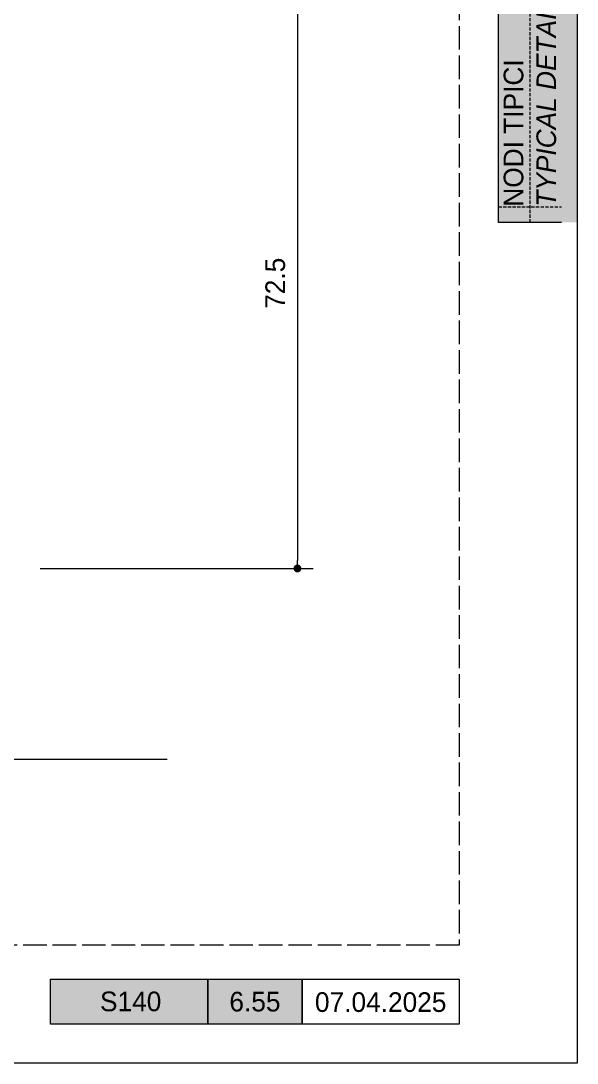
# Model space of a CAD drawing. Header units: millimetres. Extents: x -576 to 4430, y -1196 to 2690.
# Drawn here: x 1179.2 to 1250, y -1191 to -1058.3 of the extents above; entities that cross this region are included whole.
import ezdxf
from ezdxf.enums import TextEntityAlignment as Align

# ---------------------------------------------------------------- set-up
doc = ezdxf.new("R2010")
doc.units = ezdxf.units.MM
doc.header["$LTSCALE"] = 0.25
doc.header["$MEASUREMENT"] = 0
for name, pattern in [('ACAD_ISO02W100', [15, 12, -3]), ('DOT2', [0.125, 0, -0.125]), ('HIDDEN', [9.525, 6.35, -3.175])]:
    doc.linetypes.add(name, pattern=pattern)
doc.layers.get('0').update_dxf_attribs({"lineweight": 5})
doc.layers.get('Defpoints').update_dxf_attribs({"lineweight": 5})
for name, color, linetype, lineweight in [('01_Dimension', 251, 'Continuous', 9), ('01_External Border', 150, 'Continuous', 20), ('01_Text', 40, 'Continuous', 25)]:
    doc.layers.add(name, color=color, linetype=linetype, lineweight=lineweight)
doc.layers.add('01_Fill Border Grey', color=7, linetype='Continuous', true_color=0x555655)
doc.layers.add('01_Fill Border Red', color=7, linetype='Continuous', lineweight=20, true_color=0xe2001a)
doc.layers.add('01_Text [White]', color=7, linetype='Continuous', lineweight=25, true_color=0xffffff)
doc.layers.add('02_Block Frame', color=7, linetype='Continuous', lineweight=5, true_color=0xe2001a, plot=False)
doc.layers.add('02_Layout Grid', color=252, linetype='DOT2', lineweight=5, plot=False, transparency=0.5)
doc.styles.add('ALUK Main&Secondary Titles', font='GOTHIC.TTF')
doc.styles.add('Aluk Text', font='GOTHIC.TTF')
doc.dimstyles.new('ALUK Manual 1-1', dxfattribs={"dimtxt": 2.5, "dimasz": 1, "dimexe": 2, "dimexo": 4, "dimgap": 1.5, "dimtad": 3, "dimdec": 1, "dimdsep": 46, "dimtxsty": 'Aluk Text', "dimblk": 'DOT', "dimcen": 0, "dimclrd": 256, "dimclre": 256, "dimclrt": 2, "dimaunit": 1, "dimadec": 0, "dimazin": 0, "dimtfac": 0.7, "dimtdec": 1, "dimtmove": 0, "dimatfit": 3, "dimldrblk": 'DOT', "dimfxl": 1, "dimtolj": 2, "dimlwd": -1, "dimlwe": -1, "dimarcsym": 0})

# ---------------------------------------------------------------- blocks, each defined once
blk = doc.blocks.new('serie_')
at = {"layer": '01_Text [White]', "color": 7, "true_color": 0xffffff, "insert": (10, -2.87), "char_height": 2.5, "attachment_point": 5, "style": 'ALUK Main&Secondary Titles'}
blk.add_mtext_dynamic_manual_height_columns('S140', width=20, gutter_width=12.5, heights=[0], dxfattribs=at)
blk = doc.blocks.new('_Dot')
at = {"color": 0, "linetype": 'ByBlock', "lineweight": -2}
blk.add_line((-0.5, 0), (-1, 0), dxfattribs=at)
at = {"color": 0, "linetype": 'ByBlock', "const_width": 0.5}
blk.add_lwpolyline([(-0.25, 0, 1), (0.25, 0, 1)], format="xyb", close=True, dxfattribs=at)
blk = doc.blocks.new('*D321')
at = {"layer": '01_Dimension', "ltscale": 0.25, "transparency": 16777216}
for p, q in [((1133.57, -1138.86), (1133.57, -1154.36)), ((1197.84, -1152.36), (1134.57, -1152.36))]:
    blk.add_line(p, q, dxfattribs=at)
at = {"layer": 'Defpoints', "color": 0, "ltscale": 0.25, "transparency": 16777216}
for p in [(1133.57, -1134.86), (1133.57, -1152.36), (1197.84, -1152.36)]:
    blk.add_point(p, dxfattribs=at)
at = {"layer": '01_Dimension', "ltscale": 0.25, "transparency": 16777216, "rotation": 180}
blk.add_blockref('_Dot', (1133.57, -1152.36), dxfattribs=at)
at = {"layer": '01_Dimension', "color": 2, "ltscale": 0.25, "transparency": 16777216, "insert": (1166.2, -1149.41), "char_height": 2.5, "attachment_point": 5, "style": 'Aluk Text'}
blk.add_mtext('\\A2;L/2', dxfattribs=at)
blk = doc.blocks.new('_None')
blk = doc.blocks.new('*D324')
at = {"layer": '01_Dimension', "ltscale": 0.25, "transparency": 16777216}
for p, q in [((1181.67, -1055.44), (1216.4, -1055.44)), ((1214.4, -1056.44), (1214.4, -1127.04)), ((1181.67, -1128.04), (1216.4, -1128.04))]:
    blk.add_line(p, q, dxfattribs=at)
at = {"layer": 'Defpoints', "color": 0, "ltscale": 0.25, "transparency": 16777216}
for p in [(1177.67, -1055.44), (1177.67, -1128.04), (1214.4, -1128.04)]:
    blk.add_point(p, dxfattribs=at)
at = {"layer": '01_Dimension', "ltscale": 0.25, "transparency": 16777216}
for p, rotation in [((1214.4, -1055.44), 90), ((1214.4, -1128.04), 270)]:
    blk.add_blockref('_Dot', p, dxfattribs=dict(at, rotation=rotation))
at = {"layer": '01_Dimension', "color": 2, "ltscale": 0.25, "transparency": 16777216, "insert": (1211.59, -1091.74), "char_height": 2.5, "attachment_point": 5, "rotation": 90, "style": 'Aluk Text'}
blk.add_mtext('\\A2;72.5', dxfattribs=at)
blk = doc.blocks.new('PAGE dispari')
at = {"layer": '01_Fill Border Red', "ltscale": 0.25}
h = blk.add_hatch(color=256, dxfattribs=at)
h.dxf.hatch_style = 1
h.paths.add_polyline_path([(200, 107), (200, 297), (210, 297), (210, 107)])
at = {"layer": '02_Block Frame'}
for p, q in [((200, 107), (200, 297)), ((208, 107), (200, 107))]:
    blk.add_line(p, q, dxfattribs=at)
blk.add_lwpolyline([(0, 0), (0, 297), (210, 297), (210, 0)], close=True, dxfattribs=at)
at = {"layer": '02_Block Frame', "linetype": 'ACAD_ISO02W100'}
blk.add_lwpolyline([(18, 15), (18, 282), (195, 282), (195, 15)], close=True, dxfattribs=at)
at = {"layer": '02_Layout Grid', "linetype": 'HIDDEN', "ltscale": 0.25}
for p, q in [((204, 107), (204, 297)), ((200, 109), (208, 109))]:
    blk.add_line(p, q, dxfattribs=at)
at = {"layer": '01_Text [White]', "color": 7, "true_color": 0xffffff, "insert": (204, 109), "char_height": 2.5, "attachment_point": 4, "rotation": 90, "style": 'ALUK Main&Secondary Titles'}
blk.add_mtext_dynamic_manual_height_columns('NODI TIPICI\\P{\\fCentury Gothic|b0|i1|c0|p34;TYPICAL DETAIL}', width=120.6297, gutter_width=15, heights=[0], dxfattribs=at)

msp = doc.modelspace()

# ---------------------------------------------------------------- hatches: boundary and pattern name
at = {"layer": '01_Fill Border Grey', "ltscale": 0.25}
h = msp.add_hatch(color=256, dxfattribs=at)
h.dxf.hatch_style = 1
h.paths.add_polyline_path([(1215, -1186.035), (1183, -1186.035), (1183, -1180.29), (1215, -1180.29)])

# ---------------------------------------------------------------- linework, layer by layer
at = {"layer": '01_External Border'}
for points in [[(1203, -1186.035), (1183, -1186.035), (1183, -1180.29), (1203, -1180.29)], [(1215, -1186.035), (1203, -1186.035), (1203, -1180.29), (1215, -1180.29)], [(1235, -1186.035), (1215, -1186.035), (1215, -1180.29), (1235, -1180.29)]]:
    msp.add_lwpolyline(points, close=True, dxfattribs=at)

# ---------------------------------------------------------------- block references
msp.add_blockref('PAGE dispari', (1040, -1191))
at = {"layer": '01_Text [White]', "color": 7, "true_color": 0xffffff}
msp.add_blockref('serie_', (1183.182, -1180.29), dxfattribs=at)

# ---------------------------------------------------------------- texts
at = {"layer": '01_Text', "style": 'ALUK Main&Secondary Titles'}
msp.add_attdef('07.04.2025', text='', height=2.5, dxfattribs=at).set_placement((1225, -1183.229), align=Align.MIDDLE)
at = {"layer": '01_Text [White]', "color": 7, "ltscale": 0.25, "true_color": 0xffffff, "style": 'Aluk Text'}
msp.add_attdef('6.55', text='', height=2.5, dxfattribs=at).set_placement((1209, -1183.165), align=Align.MIDDLE)

# ---------------------------------------------------------------- dimensions: what is measured, and where the dimension line sits
at = {"layer": '01_Dimension', "ltscale": 0.25}
dim = msp.add_linear_dim(base=(1214.403, -1128.044), p1=(1177.666, -1055.443), p2=(1177.666, -1128.044), angle=270, text='72.5', dimstyle='ALUK Manual 1-1', dxfattribs=at)
dim.commit()
dim.dimension.update_dxf_attribs({"geometry": '*D324', "text_midpoint": (1211.59, -1091.743)})
dim = msp.add_linear_dim(base=(1133.566, -1152.363), p1=(1197.841, -1152.363), p2=(1133.566, -1134.861), angle=180, text='L/2', dimstyle='ALUK Manual 1-1', override={"dimblk1": 'None', "dimblk2": 'Dot', "dimsah": 1, "dimse1": 1}, dxfattribs=at)
dim.commit()
dim.dimension.update_dxf_attribs({"geometry": '*D321', "text_midpoint": (1166.203, -1149.412)})

doc.saveas('drawing.dxf')
